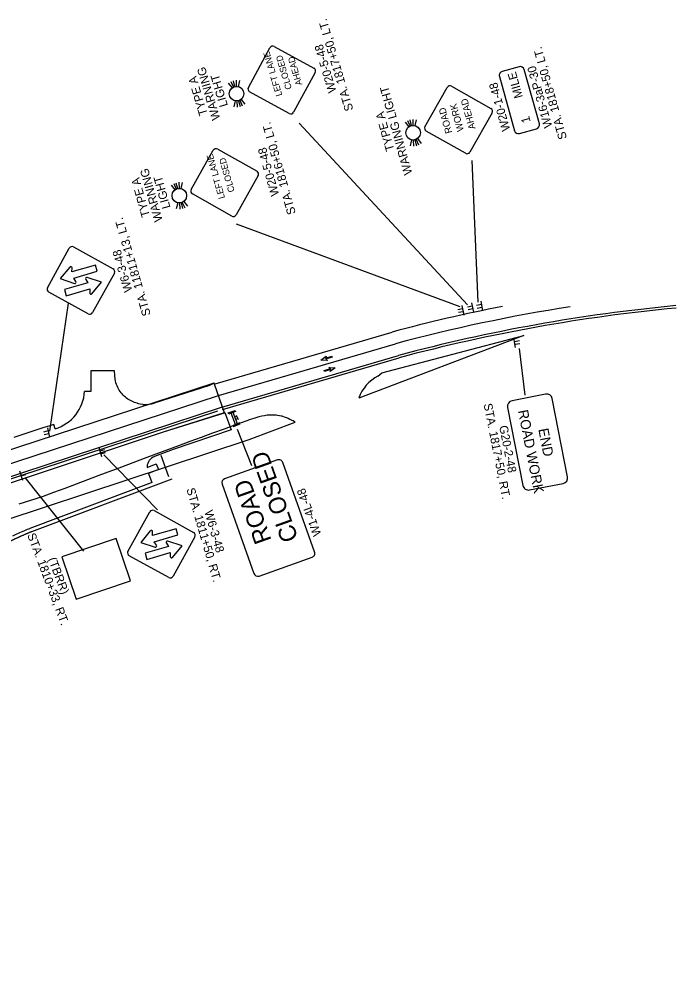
# Model space of a CAD drawing. Extents: x 134216 to 153379, y 327088 to 339865.
# Drawn here: x 152837 to 153379, y 330559 to 331342 of the extents above; entities that cross this region are included whole.
import ezdxf

# ---------------------------------------------------------------- set-up
doc = ezdxf.new("R2010")
doc.units = 0
for name, color, linetype in [('MT_P_Cells', 7, 'Continuous'), ('MT_P_CL_Double_Solid', 7, 'Continuous'), ('MT_P_Drums', 7, 'Continuous'), ('MT_P_Edge_Line', 7, 'Continuous'), ('MT_P_Work_Area', 7, 'Continuous'), ('SC_Shading1', 7, 'Continuous'), ('SN_P_Signs', 7, 'Continuous'), ('SN_P_Text', 7, 'Continuous')]:
    doc.layers.add(name, color=color, linetype=linetype)

msp = doc.modelspace()

# ---------------------------------------------------------------- linework, layer by layer
at = {"layer": 'MT_P_Cells'}
for p, q in [((153086.03, 331060.6), (153090.3, 331063.73)), ((153089.71, 331062.26), (153094.97, 331063.88)), ((153090.3, 331063.73), (153089.71, 331062.26)), ((153095.26, 331062.92), (153090, 331061.3)), ((153094.97, 331063.88), (153095.26, 331062.92)), ((153095.11, 331063.4), (153095.11, 331063.4)), ((153086.03, 331060.6), (153086.03, 331060.6)), ((153091.32, 331060.42), (153086.03, 331060.6)), ((153090, 331061.3), (153091.32, 331060.42)), ((153093.86, 331053.72), (153092.54, 331054.61)), ((153092.54, 331054.61), (153097.83, 331054.38)), ((153097.83, 331054.38), (153093.54, 331051.29)), ((153097.83, 331054.38), (153097.83, 331054.38)), ((153088.58, 331052.15), (153093.86, 331053.72)), ((153088.87, 331051.19), (153088.58, 331052.15)), ((153088.73, 331051.67), (153088.73, 331051.67)), ((153094.14, 331052.76), (153088.87, 331051.19)), ((153093.54, 331051.29), (153094.14, 331052.76)), ((153015.49, 331007.47), (153011.9, 331016.81)), ((153017.36, 331008.19), (153013.77, 331017.52)), ((153016.24, 331015.26), (153017.68, 331011.53)), ((153014.63, 331012.5), (153014.63, 331012.5)), ((153015.2, 331013.79), (153016.6, 331014.33)), ((153015.92, 331011.92), (153017.32, 331012.46))]:
    msp.add_line(p, q, dxfattribs=at)
for points in [[(153009.67, 331017.02), (153015.27, 331019.18), (153015.63, 331018.24), (153010.03, 331016.09)], [(153013.98, 331005.82), (153019.58, 331007.98), (153019.22, 331008.91), (153013.62, 331006.75)]]:
    msp.add_lwpolyline(points, close=True, dxfattribs=at)
at = {"layer": 'MT_P_CL_Double_Solid'}
for p, q in [((153001.57, 331031.49), (153147.33, 331074.13)), ((152754.07, 330950.28), (153001.57, 331031.49))]:
    msp.add_line(p, q, dxfattribs=at)
msp.add_arc((153509.96, 329716.48), 1405.24, 98.95186, 104.95487, dxfattribs=at)
at = {"layer": 'MT_P_Drums'}
for p, q in [((153004.94, 331019.97), (153150.58, 331062.58)), ((152720.4, 330926.61), (153001.15, 331018.72)), ((152954.11, 330982.23), (152960.49, 330964.58)), ((152847.71, 330919.2), (152963.54, 330962.72)), ((152847.77, 330919.23), (152847.36, 330919.05))]:
    msp.add_line(p, q, dxfattribs=at)
msp.add_arc((153509.96, 329716.48), 1393.24, 95.40958, 104.95003, dxfattribs=at)
msp.add_open_spline([(152847.36, 330919.05), (152847.16, 330918.97), (152846.93, 330918.88), (152846.43, 330918.67), (152846.15, 330918.56), (152845.27, 330918.19), (152844.59, 330917.9), (152843.7, 330917.53), (152843.52, 330917.45), (152843.15, 330917.29), (152842.97, 330917.22), (152842.41, 330916.98), (152842.03, 330916.81), (152840.89, 330916.32), (152840.11, 330915.98), (152838.99, 330915.48), (152838.62, 330915.31), (152838.07, 330915.07), (152837.89, 330914.99), (152837.54, 330914.84), (152837.37, 330914.76), (152836.51, 330914.37), (152835.85, 330914.07), (152834.87, 330913.62), (152834.55, 330913.47), (152834.06, 330913.25), (152833.9, 330913.17), (152833.57, 330913.02), (152833.41, 330912.94), (152832.59, 330912.56), (152831.93, 330912.25), (152830.6, 330911.62), (152829.93, 330911.3), (152828.6, 330910.65), (152827.94, 330910.33), (152826.62, 330909.69), (152825.97, 330909.36), (152824.98, 330908.87), (152824.66, 330908.71), (152824, 330908.38), (152823.68, 330908.21), (152822.04, 330907.38), (152820.73, 330906.71), (152818.14, 330905.34), (152816.84, 330904.65), (152814.26, 330903.25), (152812.98, 330902.55), (152810.42, 330901.11), (152809.14, 330900.39), (152807.55, 330899.47), (152807.23, 330899.29), (152806.6, 330898.92), (152806.28, 330898.73), (152805.34, 330898.18), (152804.7, 330897.81), (152803.44, 330897.06), (152802.81, 330896.68), (152801.55, 330895.92), (152800.92, 330895.53), (152799.66, 330894.76), (152799.04, 330894.38), (152798.27, 330893.9), (152798.12, 330893.8), (152797.81, 330893.61), (152797.66, 330893.52), (152797.21, 330893.23), (152796.91, 330893.04), (152796, 330892.47), (152795.39, 330892.08), (152794.43, 330891.47), (152794.11, 330891.26), (152793.44, 330890.83), (152793.1, 330890.61), (152792.07, 330889.94), (152791.36, 330889.47), (152790.32, 330888.79), (152789.98, 330888.56), (152789.47, 330888.22), (152789.3, 330888.11), (152788.97, 330887.89), (152788.81, 330887.78), (152787.36, 330886.8), (152786.23, 330886.03), (152785.55, 330885.56)], degree=3, dxfattribs=at)
at = {"layer": 'MT_P_Edge_Line'}
for p, q in [((152998.76, 331041.08), (153144.63, 331083.76)), ((153004.38, 331021.89), (153150.02, 331064.5)), ((152767.86, 330966.38), (152998.14, 331041.94)), ((152756.99, 330940.72), (153004.92, 331022.06))]:
    msp.add_line(p, q, dxfattribs=at)
for radius, start, end in [(1415.24, 101.17815, 104.95966), (1395.24, 95.40958, 104.95003)]:
    msp.add_arc((153509.96, 329716.48), radius, start, end, dxfattribs=at)
at = {"layer": 'MT_P_Work_Area'}
msp.add_line((152846.15, 330921.83), (152846.18, 330921.84), dxfattribs=at)
for points in [[(152759.1, 330554.38), (152754.68, 330503.81), (152704.45, 330505.99), (152694.37, 330696.33), (152687.36, 330800.37), (152685.29, 330836.12), (152661.84, 330862.84), (152650.54, 330864.32), (152667.88, 330908.98), (152796.99, 330948.58), (152956.23, 331001.44), (153006.62, 331017.29), (153006.83, 331017.39), (153011.9, 331003.17), (152964.35, 330986.9), (152948.95, 330981.26)], [(152942.72, 330972.06), (152950.25, 330975.14), (152950.24, 330975.09), (152952.11, 330970.5), (152943.97, 330967.17), (152946.67, 330959.59), (152946.23, 330959.43), (152846.18, 330921.84), (152846.15, 330921.83), (152845.74, 330921.66)]]:
    msp.add_lwpolyline(points, dxfattribs=at)
for start, end in [(110.09682, 177.52824), (177.52824, 181.69297)]:
    msp.add_arc((152952.22, 330972.34), 9.5, start, end, dxfattribs=at)
msp.add_open_spline([(152845.74, 330921.66), (152844.84, 330921.29), (152841.77, 330920.02), (152836.21, 330917.58), (152833.29, 330916.25), (152831.79, 330915.55)], degree=3, dxfattribs=at)
at = {"layer": 'SC_Shading1'}
for p, q in [((152939.27, 331024.13), (152936.91, 331024.41)), ((152866.95, 331003.95), (152865.86, 331007.49))]:
    msp.add_line(p, q, dxfattribs=at)
for points in [[(153132.99, 331047.47), (153136.32, 331050.08), (153136.3, 331050.17), (153253.23, 331080.91), (153117.17, 331029.36)], [(152916.37, 331044.9), (152916.04, 331048.06), (152916.02, 331051.68), (152896.52, 331051.68), (152896.52, 331045.53), (152896.46, 331034.83), (152891.26, 331034.83)], [(152469.96, 330875.9), (152462.11, 330868.22), (152444.23, 330858.44), (152428.81, 330851.06), (152420.1, 330847.29), (152405.83, 330841.7), (152273.62, 330793.25), (152157.82, 330746.87), (152194.02, 330758.81), (152194.02, 330758.81), (152246.32, 330776.1), (152475.11, 330849.95), (152796.97, 330948.57), (152956.21, 331001.43), (153006.6, 331017.28), (152998.21, 331040.85), (152997.92, 331041.68), (152994.27, 331039.61), (152948.52, 331025.22)], [(152724.06, 330895.08), (153026.84, 330995.14), (153064.73, 331009.5), (153064.73, 331009.5), (153064.23, 331009.82), (153063.06, 331010.5), (153062.33, 331010.9), (153061.28, 331011.41), (153060.49, 331011.79), (153059.07, 331012.47), (153058.43, 331012.73), (153057.94, 331012.93), (153056.7, 331013.4), (153056.07, 331013.62), (153054.63, 331014.09), (153053.93, 331014.29), (153053.21, 331014.49), (153051.85, 331014.74), (153050.34, 331014.98), (153049.04, 331015.15), (153048, 331015.24), (153046.84, 331015.3), (153045.41, 331015.33), (153044.01, 331015.28), (153042.99, 331015.23), (153041.82, 331015.11), (153040.5, 331014.94), (153039.39, 331014.77), (153037.3, 331014.34), (153034.92, 331013.76), (153033.19, 331013.28), (153030.78, 331012.55), (153026.94, 331011.34), (153025.77, 331010.9), (153024.91, 331010.61), (153015.52, 331007.15), (153006.13, 331003.74), (152996.72, 331000.33), (152987.32, 330996.93), (152977.93, 330993.5), (152968.54, 330990.05), (152949.82, 330983.03), (152940.47, 330979.46), (152931.12, 330975.93), (152921.77, 330972.37), (152903.03, 330965.43), (152893.67, 330961.89), (152884.31, 330958.39), (152874.94, 330954.88), (152865.58, 330951.36), (152856.22, 330947.86), (152846.69, 330944.83), (152837.15, 330941.82)]]:
    msp.add_lwpolyline(points, dxfattribs=at)
for centre, radius, start, end in [((153148.75, 331017.74), 33.65, 117.9309, 159.78673), ((152856.82, 331036.93), 34.5, 287.07701, 356.51496), ((152941.02, 331049.06), 25, 265.983, 287.46589), ((153221.54, 329849.69), 1211.2, 107.07701, 108.7073)]:
    msp.add_arc(centre, radius, start, end, dxfattribs=at)
msp.add_open_spline([(152936.91, 331024.41), (152933.78, 331025.13), (152927.76, 331027.07), (152919.9, 331034.44), (152917.19, 331040.78), (152916.37, 331044.9)], degree=3, dxfattribs=at)
at = {"layer": 'SN_P_Signs'}
for p, q in [((153011.84, 331290.22), (153013.95, 331285.69)), ((153013.6, 331290.87), (153014.91, 331286.05)), ((153016.04, 331291.25), (153016.25, 331286.25)), ((153018.82, 331291.01), (153017.77, 331286.12)), ((153009.69, 331288.91), (153012.78, 331284.97)), ((153015.22, 331274.35), (153014.17, 331269.46)), ((153016.75, 331274.22), (153016.95, 331269.22)), ((153018.08, 331274.42), (153019.4, 331269.6)), ((153019.04, 331274.77), (153021.16, 331270.24)), ((153020.21, 331275.49), (153023.3, 331271.56)), ((153157.45, 331258.12), (153159.5, 331253.56)), ((153159.22, 331258.74), (153160.47, 331253.89)), ((153161.67, 331259.08), (153161.8, 331254.08)), ((153164.45, 331258.8), (153163.32, 331253.93)), ((153155.29, 331256.83), (153158.32, 331252.85)), ((153160.6, 331242.19), (153159.47, 331237.32)), ((153162.12, 331242.04), (153162.25, 331237.04)), ((153163.46, 331242.22), (153164.7, 331237.38)), ((153164.42, 331242.56), (153166.47, 331238)), ((153165.61, 331243.26), (153168.63, 331239.28)), ((152962.63, 331204.94), (152965.66, 331200.96)), ((152964.79, 331206.22), (152966.84, 331201.66)), ((152966.56, 331206.84), (152967.8, 331202)), ((152969.01, 331207.19), (152969.14, 331202.19)), ((152971.79, 331206.91), (152970.66, 331202.04)), ((152967.95, 331190.3), (152966.83, 331185.43)), ((152969.47, 331190.15), (152969.61, 331185.15)), ((152970.81, 331190.34), (152972.05, 331185.49)), ((152971.77, 331190.67), (152973.82, 331186.11)), ((152972.96, 331191.38), (152975.99, 331187.4)), ((152879.05, 331137.3), (152871.19, 331127.76)), ((152900.22, 331138.91), (152880.86, 331133.32)), ((152880.86, 331133.32), (152880.93, 331136.6)), ((152882.33, 331128.21), (152901.7, 331133.8)), ((152901.7, 331133.8), (152900.22, 331138.91)), ((152871.19, 331127.76), (152882.92, 331123.88)), ((152884.14, 331125.47), (152882.33, 331128.21)), ((152892.24, 331127.15), (152894.05, 331124.41)), ((152905.2, 331124.86), (152893.46, 331128.74)), ((152897.34, 331115.32), (152905.2, 331124.86)), ((152894.05, 331124.41), (152874.69, 331118.81)), ((152874.69, 331118.81), (152876.16, 331113.71)), ((152876.16, 331113.71), (152895.53, 331119.3)), ((152895.53, 331119.3), (152895.45, 331116.02)), ((153217.65, 331109.08), (153219.23, 331101.24)), ((153202.77, 331102.88), (153198.84, 331102.08)), ((153202.21, 331105.62), (153203.8, 331097.78)), ((153203, 331101.7), (153203, 331101.7)), ((153210.7, 331105.16), (153206.78, 331104.37)), ((153211.17, 331102.81), (153207.25, 331102.02)), ((153210.14, 331107.91), (153211.73, 331100.06)), ((153210.93, 331103.99), (153210.93, 331103.99)), ((153218.2, 331106.34), (153214.28, 331105.55)), ((153218.68, 331103.99), (153214.76, 331103.19)), ((153218.44, 331105.16), (153218.44, 331105.16)), ((153203.24, 331100.52), (153199.32, 331099.73)), ((153246.43, 331070.96), (153245.1, 331078.84)), ((153245.57, 331076.08), (153249.51, 331076.75)), ((153245.77, 331074.9), (153245.77, 331074.9)), ((153245.97, 331073.72), (153249.91, 331074.38)), ((152861.25, 331002.2), (152857.36, 331001.27)), ((152861.81, 330999.87), (152857.92, 330998.93)), ((152860.59, 331004.92), (152862.46, 330997.14)), ((152861.53, 331001.03), (152861.53, 331001.03)), ((152905.47, 330980.78), (152903.34, 330988.49)), ((152904.08, 330985.79), (152907.94, 330986.86)), ((152904.4, 330984.64), (152904.4, 330984.64)), ((152904.72, 330983.48), (152908.58, 330984.55)), ((152840.22, 330961.37), (152837.77, 330968.99)), ((152839, 330965.18), (152842.8, 330966.41)), ((152839, 330965.18), (152839, 330965.18)), ((152966.59, 330921.55), (152947.23, 330915.96)), ((152968.06, 330916.45), (152966.59, 330921.55)), ((152945.42, 330919.94), (152937.55, 330910.4)), ((152947.23, 330915.96), (152947.3, 330919.24)), ((152948.7, 330910.85), (152968.06, 330916.45)), ((152937.55, 330910.4), (152949.29, 330906.52)), ((152960.42, 330907.05), (152941.06, 330901.46)), ((152950.51, 330908.11), (152948.7, 330910.85)), ((152958.61, 330909.79), (152960.42, 330907.05)), ((152971.57, 330907.5), (152959.83, 330911.38)), ((152963.7, 330897.96), (152971.57, 330907.5)), ((152941.06, 330901.46), (152942.53, 330896.35)), ((152942.53, 330896.35), (152961.89, 330901.94)), ((152961.89, 330901.94), (152961.82, 330898.66))]:
    msp.add_line(p, q, dxfattribs=at)
for points in [[(153026.2, 331285.37), (153043.98, 331318.03)], [(153047.59, 331319.09), (153080.24, 331301.31)], [(153081.31, 331297.7), (153063.52, 331265.04)], [(153249.44, 331302.5), (153235.37, 331298.58)], [(153265.99, 331255.4), (153253.53, 331300.19)], [(153233.06, 331294.49), (153245.52, 331249.71)], [(153059.92, 331263.98), (153027.26, 331281.77)], [(153171.75, 331253.04), (153190.07, 331285.4)], [(153193.69, 331286.41), (153226.05, 331268.08)], [(153227.05, 331264.46), (153208.73, 331232.1)], [(153249.61, 331247.4), (153263.69, 331251.32)], [(153205.11, 331231.1), (153172.75, 331249.42)], [(153000.94, 331234.58), (153033.35, 331216.33)], [(152979.08, 331201.17), (152997.33, 331233.57)], [(153034.36, 331212.72), (153016.11, 331180.31)], [(153012.49, 331179.3), (152980.09, 331197.55)], [(152860.6, 331120.3), (152878.57, 331152.86)], [(152882.18, 331153.9), (152914.74, 331135.93)], [(152915.78, 331132.32), (152897.81, 331099.76)], [(152894.2, 331098.72), (152861.65, 331116.69)], [(153271.1, 331032.57), (153243.5, 331027.16)], [(153289.23, 330964.47), (153276.6, 331028.87)], [(153239.8, 331021.66), (153252.43, 330957.26)], [(153050.29, 330978.3), (153006.51, 330962.72)], [(153080.82, 330902.48), (153054.54, 330976.28)], [(153004.49, 330958.46), (153030.77, 330884.66)], [(153257.93, 330953.56), (153285.53, 330958.97)], [(152926.97, 330902.94), (152944.94, 330935.5)], [(152948.55, 330936.54), (152981.11, 330918.57)], [(152982.15, 330914.96), (152964.18, 330882.4)], [(152960.57, 330881.36), (152928.01, 330899.33)], [(153035.02, 330882.64), (153078.8, 330898.23)]]:
    msp.add_lwpolyline(points, dxfattribs=at)
for centre in [(153016.5, 331280.23), (153161.96, 331248.06), (152969.31, 331196.17)]:
    msp.add_circle(centre, 6.02, dxfattribs=at)
for centre, radius, start, end in [((153046.32, 331316.76), 2.66, 61.42965, 151.42965), ((153078.97, 331298.97), 2.66, 331.42965, 61.42965), ((153236.26, 331295.38), 3.32, 105.55124, 195.55124), ((153250.33, 331299.3), 3.32, 15.55124, 105.55124), ((153028.53, 331284.1), 2.66, 151.42965, 241.42965), ((153192.38, 331284.09), 2.66, 60.47674, 150.47674), ((153224.74, 331265.77), 2.66, 330.47674, 60.47674), ((153061.19, 331266.31), 2.66, 241.42965, 331.42965), ((153174.06, 331251.74), 2.66, 150.47674, 240.47674), ((153262.8, 331254.51), 3.32, 285.55124, 15.55124), ((153248.72, 331250.6), 3.32, 195.55124, 285.55124), ((152999.64, 331232.27), 2.66, 60.61707, 150.61707), ((153206.42, 331233.41), 2.66, 240.47674, 330.47674), ((153032.04, 331214.02), 2.66, 330.61707, 60.61707), ((152981.39, 331199.86), 2.66, 150.61707, 240.61707), ((153013.8, 331181.62), 2.66, 240.61707, 330.61707), ((152880.9, 331151.57), 2.66, 61.1075, 151.1075), ((152879.87, 331136.62), 1.06, 358.74127, 140.513), ((152913.46, 331133.6), 2.66, 331.1075, 61.1075), ((152883.26, 331124.88), 1.06, 251.70197, 33.47372), ((152893.13, 331127.73), 1.06, 71.70197, 213.47372), ((152862.93, 331119.01), 2.66, 151.1075, 241.1075), ((152896.52, 331115.99), 1.06, 178.74127, 320.513), ((152895.49, 331101.05), 2.66, 241.1075, 331.1075), ((153272, 331027.97), 4.69, 11.0948, 101.0948), ((153244.4, 331022.56), 4.69, 101.0948, 191.0948), ((153051.4, 330975.17), 3.33, 19.59905, 109.59905), ((153007.63, 330959.58), 3.33, 109.59905, 199.59905), ((153284.63, 330963.57), 4.69, 281.0948, 11.0948), ((153257.03, 330958.16), 4.69, 191.0948, 281.0948), ((152947.26, 330934.21), 2.66, 61.1075, 151.1075), ((152946.24, 330919.27), 1.06, 358.74127, 140.513), ((152979.82, 330916.25), 2.66, 331.1075, 61.1075), ((152949.63, 330907.53), 1.06, 251.70197, 33.47372), ((152959.49, 330910.38), 1.06, 71.70197, 213.47372), ((152929.3, 330901.66), 2.66, 151.1075, 241.1075), ((152962.88, 330898.64), 1.06, 178.74127, 320.513), ((153077.68, 330901.36), 3.33, 289.59905, 19.59905), ((152961.86, 330883.69), 2.66, 241.1075, 331.1075), ((153033.91, 330885.78), 3.33, 199.59905, 289.59905)]:
    msp.add_arc(centre, radius, start, end, dxfattribs=at)
at = {"layer": 'SN_P_Text'}
for p, q in [((153206.89, 331106.27), (153068.09, 331256.01)), ((153210.47, 331225.21), (153215.2, 331108.34)), ((153016.1, 331173.07), (153200.4, 331104.83)), ((152862.55, 331002.11), (152878.03, 331107.57)), ((153249.32, 331070.06), (153254.16, 331031.73)), ((153029.01, 330973.36), (153017.24, 331003.48)), ((152907.03, 330982.51), (152951.28, 330937.11)), ((152890.64, 330903.23), (152842.28, 330963.96))]:
    msp.add_line(p, q, dxfattribs=at)
msp.add_lwpolyline([(152872.49, 330898.54), (152884.29, 330863.59), (152929.14, 330878.74), (152917.33, 330913.69)], close=True, dxfattribs=at)

# ---------------------------------------------------------------- texts
at = {"layer": 'SN_P_Signs'}
for s, height, rotation, p in [('LEFT LANE', 5.313, 106.42965, (153054.23, 331278.97)), ('CLOSED', 5.313, 106.42965, (153062.13, 331284.5)), ('AHEAD', 5.313, 106.42965, (153070.68, 331287.89)), ('MILE', 7.083, 105.55124, (153252.48, 331277.54)), ('AHEAD', 5.664, 105.47674, (153213.49, 331251.65)), ('ROAD', 5.664, 105.47674, (153194.22, 331248.24)), ('WORK', 5.664, 105.47674, (153203.86, 331249.95)), ('1', 7.08, 105.55124, (153258.89, 331257.2)), ('LEFT LANE', 5.313, 105.61707, (153007.02, 331194.37)), ('CLOSED', 5.313, 105.61707, (153015, 331199.79)), ('ROAD WORK', 8.333, 281.0948, (153248.32, 331018.83)), ('END', 8.333, 281.0948, (153265.1, 331003.61)), ('CLOSED', 14.167, 109.59905, (153067.51, 330913.52)), ('ROAD', 14.167, 109.59905, (153045.45, 330912.12))]:
    msp.add_text(s, height=height, rotation=rotation, dxfattribs=at).set_placement(p)
at = {"layer": 'SN_P_Text'}
for s, rotation, p in [('STA. 1817+50, LT.', 106.42965, (153112.77, 331267.02)), ('W20-5-48', 106.42965, (153098.86, 331282.17)), ('STA. 1818+50, LT.', 105.55124, (153288.8, 331243.52)), ('WARNING', 106.35515, (153003.14, 331259.61)), ('W16-3aP-30', 105.55124, (153276.73, 331253.11)), ('TYPE A', 106.35515, (152992.61, 331263.31)), ('LIGHT', 106.35515, (153009.41, 331270.42)), ('W20-1-48', 105.47674, (153242.03, 331250.44)), ('WARNING LIGHT', 105.47674, (153161.37, 331214.35)), ('TYPE A', 105.47674, (153146.55, 331233.92)), ('STA. 1816+50, LT.', 105.61707, (153065.38, 331181.59)), ('W20-5-48', 105.61707, (153051.69, 331196.93)), ('TYPE A', 105.54257, (152945.18, 331179.59)), ('WARNING', 105.54257, (152955.66, 331175.74)), ('LIGHT', 105.54257, (152962.08, 331186.46)), ('STA. 11811+13, LT.', 106.1075, (152945.87, 331098.07)), ('W6-3-48', 106.1075, (152930.73, 331117.81)), ('STA. 1817+50, RT.', 281.0948, (153220.03, 331024.28)), ('G20-2-48', 281.0948, (153232.84, 331006.05)), ('STA. 1811+50, RT.', 286.1075, (152975.1, 330954.25)), ('W1-4L-48', 109.83162, (153086.42, 330916.98)), ('W6-3-48', 286.1075, (152989.88, 330935.72)), ('STA. 1810+33, RT.', 290.60633, (152843.85, 330916.52)), ('(TBRR)', 290.60633, (152861.04, 330896.53))]:
    msp.add_text(s, height=7, rotation=rotation, dxfattribs=at).set_placement(p)

doc.saveas('drawing.dxf')
